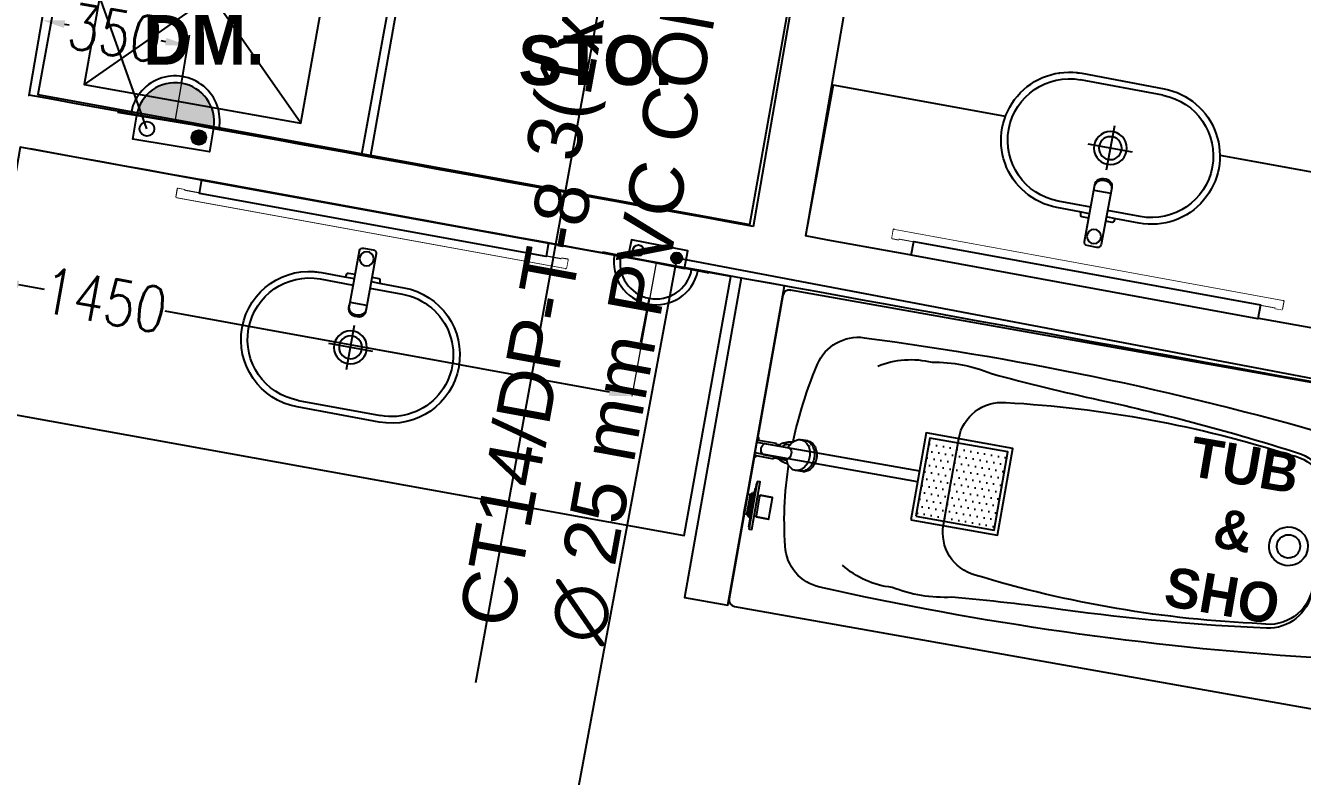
# Model space of a CAD drawing. Extents: x -678889171 to 586587, y -792238163 to 335485.
# Drawn here: x 50443 to 53343, y 31963 to 33668 of the extents above; entities that cross this region are included whole.
import ezdxf
from ezdxf import colors
from ezdxf.entities.mleader import LeaderData, LeaderLine
from ezdxf.enums import TextEntityAlignment as Align
from ezdxf.math import Vec2, Vec3

# ---------------------------------------------------------------- set-up
doc = ezdxf.new("R2010")
doc.units = 0
doc.header["$MEASUREMENT"] = 0
doc.set_wipeout_variables(frame=1)
doc.layers.get('0').update_dxf_attribs({"color": 8})
doc.layers.get('Defpoints').update_dxf_attribs({"color": 252})
for name, color, linetype in [('1', 8, 'Continuous'), ('25 EMBEDDED DATA', 10, 'Continuous'), ('E-POW-BLOCK', 4, 'Continuous'), ('E-TEXT', 3, 'Continuous'), ('loop line emped', 1, 'Continuous'), ('XR-A-9TH-FLOOR$0$A-WALL', 252, 'Continuous'), ('XR-Typ33 8th to11Th$0$XR-A-TYP-8-9-10$0$A-ANNO-NOTE', 252, 'Continuous'), ('XR-Typ33 8th to11Th$0$XR-A-TYP-8-9-10$0$A-EQPM', 252, 'Continuous'), ('XR-Typ33 8th to11Th$0$XR-A-TYP-8-9-10$0$A-FURN-SANT', 252, 'Continuous'), ('XR-Typ33 8th to11Th$0$XR-A-TYP-8-9-10$0$A-GLAZ-FULL', 252, 'Continuous'), ('XR-Typ33 8th to11Th$0$XR-A-TYP-8-9-10$0$A-WALL', 252, 'Continuous'), ('XR-Typ33 8th to11Th$0$XR-A-TYP-8-9-10$0$I-WIPEOUT', 252, 'Continuous'), ('XR-Typ33 8th to11Th$0$XR-A-TYP-8-9-10$0$XREF_3BR$0$WC-SERIAL', 252, 'Continuous')]:
    doc.layers.add(name, color=color, linetype=linetype)
doc.styles.get("Standard").update_dxf_attribs({"font": 'arial.ttf'})
doc.styles.add('Work$0$E-M.MODUL', font='romans.shx', dxfattribs={"width": 0.8})
doc.styles.add('XR-Typ33 8th to11Th$0$XR-A-TYP-8-9-10$0$TYPICAL TYPES$0$XREF_1BR$0$KZT', font='')
doc.styles.add('XR-Typ33 8th to11Th$0$XR-A-TYP-8-9-10$0$XREF_1BR$0$KZT', font='')
doc.styles.add('XR-Typ33 8th to11Th$0$XR-A-TYP-8-9-10$0$XREF_3BR$0$Standard', font='arial.ttf')
doc.styles.get('XR-Typ33 8th to11Th$0$XR-A-TYP-8-9-10$0$TYPICAL TYPES$0$XREF_1BR$0$KZT').set_extended_font_data('AvantGarde LT Medium', bold=True)
doc.styles.get('XR-Typ33 8th to11Th$0$XR-A-TYP-8-9-10$0$XREF_1BR$0$KZT').set_extended_font_data('AvantGarde LT Medium', bold=True)
doc.dimstyles.new('Work$0$S-DIM', dxfattribs={"dimscale": 500, "dimtxt": 0.2065, "dimasz": 0.104, "dimexe": 0, "dimexo": 0, "dimgap": 0, "dimtad": 0, "dimdec": 0, "dimzin": 0, "dimdsep": 46, "dimtxsty": 'Work$0$E-M.MODUL', "dimcen": 0.25, "dimclrd": 5, "dimclre": 5, "dimclrt": 1, "dimadec": 0, "dimazin": 0, "dimtfac": 1, "dimtdec": 0, "dimtofl": 0, "dimtmove": 0, "dimatfit": 3, "dimfxl": 1, "dimtolj": 1, "dimtzin": 0, "dimlwe": 13, "dimarcsym": 0})

# ---------------------------------------------------------------- blocks, each defined once
blk = doc.blocks.new('SO1 WP')
at = {"layer": 'E-POW-BLOCK'}
h = blk.add_hatch(color=3, dxfattribs=at)
h.dxf.hatch_style = 1
edge = h.paths.add_edge_path()
edge.add_arc((-0.1064295025979398, -0.0481463273482458), 0.03025259035537483, 0, 360)
at = {"layer": 'E-POW-BLOCK', "color": 3}
for p, q in [((1.4210854715202e-14, 0.2000001000000591), (0, 0.4500002250000605)), ((-0.3000001499999954, 7.105427357601002e-14), (0.3000001499999954, 1.598721155460225e-14))]:
    blk.add_line(p, q, dxfattribs=at)
blk.add_lwpolyline([(0.1593095883453804, 4.352074256530614e-14), (-0.1593095883453804, 4.352074256530614e-14), (-0.1593095883453804, -0.09876317676643558), (0.1593095883453804, -0.09876317676643558)], close=True, dxfattribs=at)
for centre in [(-0.1064295025979398, -0.0481463273482458), (0.1096454942411166, -0.0481463273482458)]:
    blk.add_circle(centre, 0.03025259035537483, dxfattribs=at)
for centre, radius, start, end in [((0, -0.002806461197749854), 0.2353418572437975, 0.6832706906615592, 179.3167293093385), ((0, 1.598721155460225e-14), 0.2000001000000002, 0, 180)]:
    blk.add_arc(centre, radius, start, end, dxfattribs=at)
blk = doc.blocks.new('rrrr')
h = blk.add_hatch(color=3)
h.dxf.hatch_style = 1
h.paths.add_polyline_path([(-8420.131906056013, 36002.98717763305, 1), (-8421.949195789919, 35826.00640821811)])
h = blk.add_hatch(color=3)
h.dxf.hatch_style = 1
edge = h.paths.add_edge_path()
edge.add_arc((-8393.808104223384, 35973.08576185553), 16.73251967756865, 0, 360)
at = {"color": 3}
for p, q in [((-8422.403518223397, 35781.76121586437, 4.103830315718892e-06), (-8419.677583622537, 36047.23236998678, 4.10386208767043e-06)), ((-8509.53093563045, 35915.40543779253, 4.103845794063456e-06), (-8620.143916514791, 35916.54124387621, 4.103845284524449e-06))]:
    blk.add_line(p, q, dxfattribs=at)
at = {"color": 3, "elevation": 4.103835908367178e-06}
blk.add_lwpolyline([(-8421.945274468764, 35826.38829472812), (-8420.135827377173, 36002.60529112303), (-8365.513407769646, 36002.0444123184), (-8367.322854861237, 35825.82741592349)], close=True, dxfattribs=at)
at = {"color": 3}
for centre in [(-8393.808104223384, 35973.08576185553, 4.10385336908865e-06), (-8395.035200089544, 35853.58232413253, 4.103839066753452e-06)]:
    blk.add_circle(centre, 16.73251967756865, dxfattribs=at)
for centre, radius, start, end in [((-8423.31673833461, 35913.92001257971, 4.103846119418233e-06), 101.4761161194281, 88.12980723250388, 270.6935748447572), ((-8421.040550922955, 35914.49679292558, 4.103846201694661e-06), 88.49504969867529, 89.41169103863581, 269.4116910386338)]:
    blk.add_arc(centre, radius, start, end, dxfattribs=at)
blk = doc.blocks.new('*D3196')
at = {"layer": '1', "color": 5, "lineweight": 13, "transparency": 16777216}
for p, q in [((50430.66749026506, 33391.5915478285), (50375.68461526021, 33088.95518545229)), ((51875.00279952738, 33129.18518280766), (51820.01992452253, 32826.54882043145))]:
    blk.add_line(p, q, dxfattribs=at)
at = {"layer": '1', "color": 5, "lineweight": -2, "transparency": 16777216}
for p, q in [((50426.84709735199, 33079.66000249509), (50485.43506506732, 33069.0157597465)), ((51768.85744243075, 32835.84400338867), (50760.2038310705, 33019.09586050581))]:
    blk.add_line(p, q, dxfattribs=at)
at = {"layer": '1', "color": 5, "transparency": 16777216}
for points in [[(50428.39629451152, 33088.18708284372), (50425.29790019245, 33071.13292214646), (50375.68461526021, 33088.95518545229)], [(51770.40663959028, 32844.37108373729), (51767.30824527122, 32827.31692304004), (51820.01992452253, 32826.54882043145)]]:
    blk.add_solid(points, dxfattribs=at)
at = {"layer": 'Defpoints', "color": 0, "transparency": 16777216}
for p in [(50430.66749026506, 33391.5915478285), (51875.00279952738, 33129.18518280766, -1.095804525786096e-07), (51820.01992452253, 32826.54882043145)]:
    blk.add_point(p, dxfattribs=at)
at = {"layer": '1', "color": 1, "transparency": 16777216, "insert": (50622.81944806892, 33044.05581012616), "char_height": 103.25, "attachment_point": 5, "rotation": 349.70283580217125, "style": 'Work$0$E-M.MODUL'}
blk.add_mtext('\\A1;1450', dxfattribs=at)
blk = doc.blocks.new('*D3197')
at = {"layer": '1', "color": 5, "lineweight": 13, "transparency": 16777216}
for p, q in [((50450.62830165077, 33506.95530065695), (50480.5038836405, 33679.62159110303)), ((50782.82724920563, 33449.47658336398), (50812.70283119535, 33622.14287381006))]:
    blk.add_line(p, q, dxfattribs=at)
at = {"layer": '1', "color": 5, "lineweight": -2, "transparency": 16777216}
for p, q in [((50531.7425570987, 33670.75602049287), (50541.95822047059, 33668.98845551039)), ((50761.46415773715, 33631.00844442023), (50751.24849436524, 33632.7760094027))]:
    blk.add_line(p, q, dxfattribs=at)
at = {"layer": '1', "color": 5, "transparency": 16777216}
for points in [[(50533.22015220039, 33679.29579940256), (50530.264961997, 33662.21624158317), (50480.5038836405, 33679.62159110303)], [(50762.94175283884, 33639.54822332993), (50759.98656263546, 33622.46866551053), (50812.70283119535, 33622.14287381006)]]:
    blk.add_solid(points, dxfattribs=at)
at = {"layer": 'Defpoints', "color": 0, "transparency": 16777216}
for p in [(50480.5038836405, 33679.62159110303), (50450.62830165077, 33506.95530065695), (50782.82724920563, 33449.47658336398, -2.15792145322885e-07)]:
    blk.add_point(p, dxfattribs=at)
at = {"layer": '1', "color": 1, "transparency": 16777216, "insert": (50646.60335741792, 33650.88223245655), "char_height": 103.25, "attachment_point": 5, "rotation": 350.1835887734295, "style": 'Work$0$E-M.MODUL'}
blk.add_mtext('\\A1;350', dxfattribs=at)
blk = doc.blocks.new('XR-Typ33 8th to11Th$0$XR-A-TYP-8-9-10$0$A$C519C6AFF')
at = {"layer": 'XR-Typ33 8th to11Th$0$XR-A-TYP-8-9-10$0$A-EQPM'}
blk.add_lwpolyline([(250, -250), (-249.9999999999964, -250), (-249.9999999999964, 250.0000000000073), (250.0000000000036, 250)], close=True, dxfattribs=at)
for points in [[(250, -250), (-249.9999999999964, 250.0000000000073)], [(250.0000000000036, 250), (-249.9999999999964, -250)]]:
    blk.add_lwpolyline(points, dxfattribs=at)
blk = doc.blocks.new('*U1283')
for points in [[(-29.99999999994179, 1085.007775266126), (-31.99999999994179, 1085.007775266126), (-31.99999999994179, 1098.007775266126), (-49.99999999994179, 1098.007775266126), (-49.99999999994179, 1100.007775266126), (-29.99999999994179, 1100.007775266126)], [(-43.99999999994179, 202.0000000000002), (-49.99999999994179, 202.0000000000002), (-49.99999999994179, 1098.007775266126), (-43.99999999994179, 1098.007775266126)], [(-31.99999999994179, 202.0000000000002), (-31.99999999994226, 1098.007775266126), (-43.99999999994203, 1098.007775266126), (-43.99999999994156, 202.0000000000001)], [(-29.99999999994179, 215.0000000000002), (-31.99999999994179, 215.0000000000002), (-31.99999999994179, 202.0000000000002), (-49.99999999994179, 202.0000000000002), (-49.99999999994179, 200.0000000000002), (-29.99999999994179, 200.0000000000002)]]:
    blk.add_lwpolyline(points, close=True)
blk.add_wipeout([(5.81508174946066e-11, 250.00000000000003), (-31.999999999941792, 250.00000000000003), (-31.999999999941792, 215.0000000000002), (-29.99999999994185, 215.0000000000002), (-29.99999999994185, 200.0000000000002), (-49.99999999994179, 200.0000000000002), (-49.99999999994179, 1100.007775266126), (-29.99999999994185, 1100.007775266126), (-29.99999999994185, 1085.007775266126), (-31.999999999941792, 1085.007775266126), (-31.99999999994219, 1050.0077752661264), (5.81508174946066e-11, 1050.0077752661264)]).dxf.layer = 'XR-Typ33 8th to11Th$0$XR-A-TYP-8-9-10$0$I-WIPEOUT'
blk.add_lwpolyline([(5.820766091346741e-11, 250), (-31.99999999994225, 250), (-31.99999999994225, 1050.007775266127), (5.820766091346741e-11, 1050.007775266127)], close=True)
blk = doc.blocks.new('XR-Typ33 8th to11Th$0$XR-A-TYP-8-9-10$0$A$C1e9f3e9b')
at = {"layer": 'XR-Typ33 8th to11Th$0$XR-A-TYP-8-9-10$0$A-FURN-SANT'}
blk.add_circle((0, 0), 16.15, dxfattribs=at)
blk.add_wipeout([(358.401499684378, 96.71163727319845), (359.69227537828556, -93.29138933713347), (340.89919651203945, -178.1620259436238), (295.8807446402143, -223.97787988680926), (219.75862952148597, -250.97650723720292), (151.82169146322394, -246.06766718683392), (102.71064906473565, -216.6146167798138), (71.60699380355432, -181.43458665085677), (49.694962651049494, -94.58216503103012), (48.40418695714102, 95.42086157928304), (66.69588676870352, 174.45642714328255), (103.52916956578427, 216.99972037923476), (175.5586941578494, 249.72533149348794), (242.67711570792287, 248.0890501293909), (282.78446453775814, 229.27182353659884), (329.4399534188205, 184.27410926498146)]).dxf.layer = 'XR-Typ33 8th to11Th$0$XR-A-TYP-8-9-10$0$A-FURN-SANT'
for p, q in [((63.40405692781496, 95.48331846770452), (63.96904194041053, 19.57652352370496)), ((343.4016297137059, 96.64918038478936), (344.6924054076189, -93.35384622552374)), ((48.87561210300555, 41.98373925389023), (48.96917196974027, 19.51406663528905)), ((203.8359816920238, 51.8242159884685), (204.2604806434101, -50.12497224489925)), ((103.9495024207936, -18.8773394737218), (103.7886967520899, 19.74232574347116)), ((255.4815013082807, 1.06378119585861), (153.0736370510203, 0.6373723960932693)), ((49.12997763844396, -19.10559858190391), (49.22353750518596, -41.57527120420127)), ((64.12984760911422, -19.04314169349527), (64.6948326217207, -94.51970814260858))]:
    blk.add_line(p, q, dxfattribs=at)
for points in [[(39.13006432465772, -19.14723650750966), (39.19531928088327, -34.81910046382109, 0.3639702342662064), (41.68665486347527, -37.76317583937634), (46.73220192259396, -38.63119582865329, -0.363970234266188), (49.22353750518596, -41.57527120420127), (49.69496265105045, -94.58216503101721, 1), (359.6922753782892, -93.2913893371151), (358.4014996843798, 96.71163727320527, 1), (48.40418695714106, 95.42086157929589), (48.87561210300555, 41.98373925389023, -0.3639702342662106), (46.40887973158533, 39.01901933291083), (41.37073607115599, 38.10901258323429, 0.3639702342662116), (38.90400369974304, 35.14429266226216), (38.96925865595404, 19.4724287096833)], [(108.2844648499195, -18.85928943294857, 0.4653240451807398), (129.4666190125899, -2.520949706122337), (129.4411366021195, 3.598997241278994, 0.4653240451807394), (108.1236591812158, 19.76037578425166)]]:
    blk.add_lwpolyline(points, format="xyb", dxfattribs=at)
blk.add_lwpolyline([(-14.79446821990496, -19.37176902136707), (112.3644294794103, -18.84230115930404, 0.4653240451988988), (133.5465836357434, -2.503961432506912), (133.521101225273, 3.615985514894419, 0.4653240451988988), (112.203623810703, 19.77736405789619), (-14.95527388860864, 19.24789619583316, 0.4142135623730951), (-22.99658126455688, 11.1393435700229), (-22.90302084571522, -11.33046164541884, 0.4142135623730951)], format="xyb", close=True, dxfattribs=at)
for centre, radius in [((204.2775691796523, 0.8505767959795776), 37.49999999999999), ((204.0482311677151, 0.8496218717991724), 25.99999999999999)]:
    blk.add_circle(centre, radius, dxfattribs=at)
for centre, start, end in [((203.4028433207604, 96.0662494262433), 0.2385684298428406, 180.2385684298428), ((204.6936190146698, -93.93677718406252), 180.2385684298428, 0.2385684298428406)]:
    blk.add_arc(centre, 140, start, end, dxfattribs=at)
blk = doc.blocks.new('XR-Typ33 8th to11Th$0$XR-A-TYP-8-9-10$0$MILANO-P')
at = {"layer": 'XR-Typ33 8th to11Th$0$XR-A-TYP-8-9-10$0$A-FURN-SANT'}
for points in [[(-1.499896366632065, 0.3389612934542185, -0.414213562373095), (-1.484896366632064, 0.3539612934543186), (-0.01500051226331323, 0.3539619254201583, -0.414213562373095), (-5.122633339738059e-07, 0.3389619254201612), (7.105427357601002e-15, 7.105427357601002e-15), (0, -0.3599999999998964, -0.414213562373095), (-0.01499999999997925, -0.374999999999897), (-1.48489585436873, -0.3750006319659391, -0.414213562373095), (-1.499895854368724, -0.3600006319658391), (-1.499895854368717, -6.319659391351706e-07)], [(-1.419895854368782, -6.319659391351706e-07, 0.05554738408239406), (-1.395363383361506, -0.2201439940752898, 0.3399602952490631), (-1.301618037087998, -0.2980573782808733, 0.03911142835544864), (-0.1750219098044639, -0.260385151360282, 0.3359260527164402), (-0.08609722878651382, -0.1787046076590251, 0.04494765941709192), (-0.06999999999993634, 7.105427357601002e-15, 0.05088692500642941), (-0.0860977410498549, 0.1576665330792935, 0.3359260527164403), (-0.1750224220678049, 0.2393470767805468, 0.03911142982106241), (-1.301618549351325, 0.2770180397692528, 0.3399602952490632), (-1.395363895624847, 0.1991046555636657, 0.06133307423688695)]]:
    blk.add_lwpolyline(points, format="xyb", close=True, dxfattribs=at)
for points in [[(-0.2000005122632587, 0.0736424527281585), (-0.1999999999999247, 3.552713678800501e-15), (-0.2000005122632587, 0.0736424527281585), (-0.2000005122632871, 0.09252400407063277, 0.3762079503962065), (-0.2868904375358525, 0.1916609091093449, 0.02323539835708889), (-0.7496701478448102, 0.2311000215602839, -0.01268677154132642), (-1.002846547520463, 0.2473067951496333, 0.103858096540129), (-1.139896366632136, 0.2489612934543501, 0.1585008142566286), (-1.259896366632134, 0.2189612934543526)], [(-0.2000005122632871, 0.08356800527854347, 0.414213562373095), (-0.3000005122632743, 0.183568005278623, 0.06379300604352353), (-0.9591105176588499, 0.188312756931623, 0.3874386920618246), (-1.049896366632126, 0.08873816468613427), (-1.049895854368785, -6.319659391351706e-07), (-1.049895854368778, -0.1097775031977548, 0.3874386920618246), (-0.9591100053955088, -0.2093520954432506, 0.06379300516282002), (-0.2999999999999332, -0.2046060798583582, 0.414213562373095), (-0.199999999999946, -0.1046060798582822)], [(-1.2598958543688, -0.2400006319659695, 0.1585008142566286), (-1.139895854368802, -0.2700006319659742, 0.1038580849743234), (-1.002846035257122, -0.268344869729372, -0.01268677154132631), (-0.7496696355814763, -0.2521380961400155, 0.02323539835708889), (-0.2868899252725257, -0.21269898368908, 0.3762079503962065), (-0.1999999999999531, -0.1135620786503715), (-0.1999999999999318, -0.09468052730789722), (-0.1999999999999247, 3.552713678800501e-15), (-0.1999999999999318, -0.09468052730789722)]]:
    blk.add_lwpolyline(points, format="xyb", dxfattribs=at)
for radius, start, end in [(0.044, 0, 180), (0.044, 180, 0), (0.0265, 0, 180), (0.0265, 180, 0)]:
    blk.add_arc((-0.2699999999999747, 0), radius, start, end, dxfattribs=at)
for p in [(-0.01500051226331323, 0.3539619254202613, -1.076436126777199e-07), (-0.01500051226331323, 0.3539619254202613, -1.076436126777199e-07), (-1.499896366632051, 0.3389612934542185, -1.076436123921587e-07), (-5.122633339738059e-07, 0.3389619254201612, -1.076436126777199e-07), (-5.122633339738059e-07, 0.3389619254201612, -1.076436126777199e-07), (-1.48489585436873, -0.3750006319659391), (-0.01499999999997925, -0.375), (0, -0.3599999999998964)]:
    blk.add_point(p, dxfattribs=at)
blk = doc.blocks.new('XR-Typ33 8th to11Th$0$XR-A-TYP-8-9-10$0$XREF_3BR$0$Ct370p')
at = {"layer": 'XR-Typ33 8th to11Th$0$XR-A-TYP-8-9-10$0$XREF_3BR$0$WC-SERIAL', "style": 'XR-Typ33 8th to11Th$0$XR-A-TYP-8-9-10$0$XREF_3BR$0$Standard', "flags": 3}
blk.add_attdef('SERIAL', text='', height=0.02360326905531001, dxfattribs=at).set_placement((0.013053269065189, 0.05452467059470933), align=Align.TOP_CENTER)
blk.add_wipeout([(-0.028394533640597075, -0.0816702626326613), (-0.03280341146736948, -0.08765289908174576), (-0.03530892857138923, -0.09737965598514911), (-0.035136792619409274, -0.10000674821827149), (-0.03530892857138923, -0.11310750476459826), (-0.034672489861342096, -0.11812964115800437), (-0.03399376051053833, -0.12026481073413121), (-0.03169535574111383, -0.12467462868254879), (-0.030490269089048366, -0.12637591477743948), (-0.028346489952555634, -0.12886672461713916), (-0.024967182829273626, -0.13184956782375729), (-0.021371133534740218, -0.13422966254844446), (-0.01732355246230425, -0.1362513712598825), (-0.007039916928089612, -0.1390812141457661), (-6.4323513836296e-15, -0.1396127845297244), (0.005620773878844045, -0.139274627884591), (0.013920192676940685, -0.13749855718768556), (0.020190005027673156, -0.13488547200651044), (0.022334285100206148, -0.13365121796996146), (0.025672044717880337, -0.13130298177381222), (0.027488375807563723, -0.12971762033347728), (0.02936336622893548, -0.12775745899427493), (0.031775183160151314, -0.12455201528391228), (0.03280341146735689, -0.12283426166800142), (0.03388940409186384, -0.1205333833372578), (0.03467248986132981, -0.11812964115800546), (0.03505092580157121, -0.11632032304389985), (0.03522675744367737, -0.11492463414783145), (0.03525518894526417, -0.09884968914884064), (0.03516878923646678, -0.0950083217197212), (0.03433167381840979, -0.09118326864711426), (0.033574688585061914, -0.08920509166864764), (0.03280341146737488, -0.08765289908178124), (0.030449642952913344, -0.08405825631295502), (0.02855955915405307, -0.08184327687054713), (0.026307965238104608, -0.0797087403786561), (0.024144792638715724, -0.07803803796698908), (0.023240962983340704, -0.073017158311699), (0.022123742917409747, -0.06842594185726633), (0.0212428706367839, -0.06544164951281173), (0.020192534355589594, -0.06233881264188698), (0.019106081770368794, -0.059498559440669674), (0.01637651817526334, -0.0534663095546275), (0.014791852178174938, -0.05346630955462772), (0.015729252776743634, -0.04401936840408105), (0.017878867885368546, -0.04401936840408105), (0.017878867885368546, -0.0034164592020207996), (0.020121158207019714, -0.0028407759444120106), (0.02192667505829428, -0.0021498784647211167), (0.02192667505829428, -0.0021498784647211167), (0.024004295130075404, -0.0010672618770981024), (0.025582764808317587, -2.192690473634684e-15), (-0.025582764808331757, -2.192690473634684e-15), (-0.02378662134006325, -0.0009930409011280616), (-0.021853153474457772, -0.001873958494964939), (-0.020575596694585932, -0.0023587994849084415), (-0.020575596694585932, -0.0023587994849084415), (-0.019460050016528598, -0.0027230121892906356), (-0.017878867885379172, -0.003149409473656911), (-0.017878867885379172, -0.04401936840408105), (-0.015729252776757838, -0.04401936840408105), (-0.015580575470565093, -0.04587380324414114), (-0.015488738554521451, -0.04692407161761755), (-0.015316074087549134, -0.04874834827487015), (-0.015166352557756918, -0.05020355091019821), (-0.015050918956785779, -0.051260517345502354), (-0.01479185217818911, -0.05346630955462772), (-0.01828021807606771, -0.0534663095546275), (-0.01938424451132003, -0.05536903704173768), (-0.020808085527530294, -0.05806251593796133), (-0.022495927250327126, -0.061712856327344495), (-0.024053661834735493, -0.06572352555650926), (-0.02488076982488545, -0.06823454724151651), (-0.02544329336764463, -0.07016776449430454), (-0.025931618594874542, -0.07205379279538934), (-0.02634110969263273, -0.0738439260005801), (-0.02666749083239591, -0.07546551205610233), (-0.027050055755893608, -0.07770669123854557), (-0.02722785039876966, -0.0789455016305114), (-0.027441826386298766, -0.08072540138514761)]).dxf.layer = 'XR-Typ33 8th to11Th$0$XR-A-TYP-8-9-10$0$A-FURN-SANT'
at = {"layer": 'XR-Typ33 8th to11Th$0$XR-A-TYP-8-9-10$0$A-FURN-SANT'}
for p, q in [((-0.01787886788537918, 5.068153140896925e-05), (-0.01787886788537918, -0.003149409473657272)), ((0.01787886788536497, -0.003416459202018274), (0.01787886788537207, 0)), ((-0.01787886788537918, -0.003149409473657272), (-0.01787886788537918, -0.04401936840408283)), ((-0.01253571428572542, -0.01794291607074783), (-0.01253571428572542, -0.04401936840407572)), ((0.01253571428572542, -0.01794291607075138), (0.01253571428572542, -0.04401936840407927)), ((0.01787886788536497, -0.003416459202018274), (0.01787886788536497, -0.04401936840408283)), ((-0.01572925277676518, -0.04401936840408283), (-0.01787886788537918, -0.04401936840408283)), ((-0.01253571428572542, -0.04401936840407572), (-0.01572925277676518, -0.04401936840408283)), ((-0.01253571428572542, -0.04401936840407572), (-0.01253571428573252, -0.04489191204963561)), ((-0.01253571428573252, -0.04489191204963561), (-0.01253571428573252, -0.0725813780138509)), ((0.01572925277674386, -0.04401936840408283), (0.01253571428572542, -0.04401936840407927)), ((0.01253571428572542, -0.04401936840407927), (0.01253571428572542, -0.04489191204963561)), ((0.01253571428572542, -0.04489191204963561), (0.01253571428571831, -0.07258137801385445)), ((0.01787886788536497, -0.04401936840408283), (0.01572925277674386, -0.04401936840408283)), ((-0.01253571428573252, -0.0725813780138509), (-0.01253571428573252, -0.07552144434122354)), ((0.01253571428571831, -0.07258137801385445), (0.01253571428572542, -0.07552144434122354)), ((-0.03530892857138213, -0.1131075047645922), (-0.03530892857138923, -0.0973796559851543)), ((0.03530892857138213, -0.1131075047645957), (0.03530892857137502, -0.0973796559851543)), ((-0.02500000000004121, -0.1197072267789316), (-0.02500000000004832, -0.1202908552428461))]:
    blk.add_line(p, q, dxfattribs=at)
blk.add_lwpolyline([(0.02558276480831978, 0), (-0.02558276480833399, -3.552713678800501e-15)], dxfattribs=at)
for points in [[(0.01787886788536497, -0.003416459202018274, 0.1146559638912077), (0.02558276480831978, 0, -2.040379481594676)], [(-0.02558276480833399, -3.552713678800501e-15, 0.07768893097304896), (-0.01787886788537918, -0.003149409473657272)], [(-0.01462501648335746, -0.05346630955462928), (-0.01828021807606461, -0.05346630955462928, 0.1094724859775199), (-0.02744182638630122, -0.08072540138514839, 0.08638782816952728)], [(-0.01989606771525132, -0.07544726087879283, 0.02660990824048174), (-0.02022660230851159, -0.05692614523355033, 42.43089830861947)], [(-0.01572925277676518, -0.04401936840408283, 0.01175441006582145), (-0.01479185217819179, -0.05346630955462572, 0.8715293411082307)], [(-0.01253571428573252, -0.05346630955462572), (-0.01462501648335746, -0.05346630955462928, 0.1618948752590729)], [(0.01479185217817758, -0.05346630955462572), (0.01253571428571831, -0.05346630955462572, 0.1618948752590729)], [(0.01572925277674386, -0.04401936840408283, -0.01175441006582145), (0.01479185217817758, -0.05346630955462572, -0.8715293411082307)], [(0.01637651817526375, -0.05346630955462572), (0.01479185217817758, -0.05346630955462572, 0.1618948752590729)], [(0.02414479263871527, -0.07803803796698716, 0.07994677568552638), (0.01637651817526375, -0.05346630955462572, -0.2371822571315181)], [(0.01693986077971488, -0.07407566606780946, -0.01704061555800538), (0.01678265095100784, -0.05509211075103693, -135.1754357065881)], [(-0.02744182638630122, -0.08072540138514839, 0.01178267698383225), (-0.02839453364060063, -0.08167026263265953, 0.06553096877080353), (-0.03280341146738408, -0.08765289908176399, 0.1267266876470203), (-0.03530892857138923, -0.0973796559851543, 0.1267266876470189)], [(-0.01253571428573252, -0.0725813780138509, 0.007695850881152427), (-0.01392019267696298, -0.07298860356206305, 0.08582688903698608), (-0.02496718282925769, -0.0786375929259826, 0.02845035186401349), (-0.02744182638630122, -0.08072540138514839, 0.1267266876470203)], [(-0.01253571428573252, -0.05897033866697754, 0.1789384641164113), (-0.02004013117829828, -0.06985982463141482, -7.981731971230445)], [(0.01691803074659504, -0.06985982463141127, 0.1229984033059245), (0.01253571428571831, -0.06172317449055598, -7.981731971230445)], [(0.02414479263871527, -0.07803803796698716, 0.07879074585196283), (0.01392019267694877, -0.07298860356206305, 0.007695850881154122), (0.01253571428571831, -0.07258137801385445, 0.0755080478063295)], [(0.03530892857137502, -0.0973796559851543, 0.1267266876470196), (0.03280341146736276, -0.08765289908176399, 0.07566636179296912), (0.02758178325924376, -0.08085871515328691, 0.03014889810885108), (0.02496718282925059, -0.0786375929259826, 0.006988881818005764), (0.02414479263871527, -0.07803803796698716, 0.007695850881154122)], [(-0.03530892857138923, -0.0973796559851543, 0.1267266876470189), (-0.03280341146737697, -0.1071064128885446, 0.1060572036859059), (-0.0249671828292648, -0.116121719044326, 0.08582688903697783), (-0.01392019267695588, -0.1217707084082456, 0.07550804780632711), (0, -0.1238849357502865, 0.07550804780627629), (0.01392019267694167, -0.1217707084082456, 0.08582688903695451), (0.02496718282925059, -0.1161217190443224, 0.1060572036858709), (0.03280341146736276, -0.1071064128885446, 0.1267266876470189), (0.03530892857137502, -0.0973796559851543, 0.1267266876470196)], [(-0.03530892857138923, -0.1078148961091969, 0.1267266876470189), (-0.03280341146737697, -0.1175416530125908, 0.1060572036859059), (-0.0249671828292648, -0.1265569591683686, 0.08582688903697783), (-0.01392019267694877, -0.1322059485322846, 0.07550804780632711), (-7.105427357601002e-15, -0.1343201758743255, 0.07550804780627629), (0.01392019267694167, -0.1322059485322917, 0.08582688903695451), (0.02496718282925059, -0.1265569591683651, 0.1060572036858709), (0.03280341146736276, -0.1175416530125872, 0.1267266876470182), (0.03530892857137502, -0.1078148961091969, 0.1267266876470196)], [(-0.03530892857138213, -0.1131075047645922, 0.1267266876470189), (-0.03280341146738408, -0.122834261667979, 0.1060572036859059), (-0.0249671828292648, -0.1318495678237603, 0.07797044952644439), (-0.01500000000005031, -0.1371442304635231, 0.00780421401378509), (-0.01392019267696298, -0.1374985571876834, 0.07550804780632711), (-7.105427357601002e-15, -0.1396127845297208, 0.07550804780627629), (0.01392019267694167, -0.1374985571876834, 0.007804214013386815), (0.01499999999997925, -0.1371442304635409, 0.07797044952682124), (0.02496718282925059, -0.1318495678237603, 0.1060572036858709), (0.03280341146736987, -0.1228342616679861, 0.1267266876470182), (0.03530892857138213, -0.1131075047645957, 0.1267266876470196)], [(0.03525518894526414, -0.09884968914883885, 0.01827226931952903), (0.03530892857137502, -0.0973796559851543, 0.1267266876470196)]]:
    blk.add_lwpolyline(points, format="xyb", dxfattribs=at)
for centre, start, end in [((-7.105427357601002e-15, -0.02824655702448453), 39.41825116139984, 140.5817488386002), ((-7.105427357601002e-15, -0.06521780338748329), 219.4182511613998, 320.5817488386002)]:
    blk.add_arc(centre, 0.01622680343003299, start, end, dxfattribs=at)
blk.add_point((-7.105427357601002e-15, -3.552713678800501e-15), dxfattribs=at)
blk.add_point((-7.105427357601002e-15, -3.552713678800501e-15), dxfattribs=at)
blk = doc.blocks.new('XR-Typ33 8th to11Th$0$XR-A-TYP-8-9-10$0$XREF_3BR$0$SHOWER C')
at = {"layer": 'XR-Typ33 8th to11Th$0$XR-A-TYP-8-9-10$0$A-FURN-SANT'}
for p, q in [((4654.634704927521, 6556.906349340745, -8.382376336222577e-06), (4653.634723196607, 6555.906367609838, -8.382376336222604e-06)), ((4653.634723196607, 6555.906367609838, -8.382376336222604e-06), (4711.633663589528, 6555.906367609838, -8.382376336222604e-06)), ((4653.634723196607, 6555.906367609838, -8.382376336222604e-06), (4653.634723196599, 6552.906422417102, -8.382376336222604e-06)), ((4710.633681858613, 6556.906349340745, -8.382376336222577e-06), (4654.634704927521, 6556.906349340745, -8.382376336222577e-06)), ((4659.634613582093, 6561.906257995324, -8.382376336222604e-06), (4656.634668389343, 6558.906312802585, -8.382376336222577e-06)), ((4708.633718396784, 6558.906312802581, -8.382376336222604e-06), (4656.634668389343, 6558.906312802585, -8.382376336222577e-06)), ((4656.634668389343, 6558.906312802585, -8.382376336222577e-06), (4656.63466838935, 6556.906349340745, -8.382376336222577e-06)), ((4657.554651581784, 6556.906349340745, -8.382376336222577e-06), (4657.554651581784, 6559.826295994935, -8.382376336222577e-06)), ((4660.134604447536, 6568.906130111718, -8.382376336222577e-06), (4659.634613582093, 6568.406139246246, -8.382376336222604e-06)), ((4659.634613582093, 6568.406139246246, -8.382376336222604e-06), (4705.63377320407, 6568.406139246246, -8.382376336222604e-06)), ((4659.634613582093, 6568.406139246246, -8.382376336222604e-06), (4659.634613582093, 6561.906257995324, -8.382376336222604e-06)), ((4705.63377320407, 6561.906257995328, -8.382376336222577e-06), (4659.634613582093, 6561.906257995324, -8.382376336222604e-06)), ((4705.133782338598, 6568.906130111722, -8.382376336222604e-06), (4660.134604447536, 6568.906130111718, -8.382376336222577e-06)), ((4705.63377320407, 6568.406139246246, -8.382376336222604e-06), (4705.133782338598, 6568.906130111722, -8.382376336222604e-06)), ((4705.63377320407, 6561.906257995328, -8.382376336222577e-06), (4705.63377320407, 6568.406139246246, -8.382376336222604e-06)), ((4708.633718396784, 6558.906312802581, -8.382376336222604e-06), (4705.63377320407, 6561.906257995328, -8.382376336222577e-06)), ((4707.713735204379, 6556.906349340745, -8.382376336222604e-06), (4707.713735204379, 6559.826295994935, -8.382376336222604e-06)), ((4708.633718396784, 6556.906349340745, -8.382376336222577e-06), (4708.633718396784, 6558.906312802581, -8.382376336222604e-06)), ((4711.633663589528, 6555.906367609838, -8.382376336222604e-06), (4710.633681858613, 6556.906349340745, -8.382376336222577e-06)), ((4711.633663589528, 6552.906422417102, -8.382376336222604e-06), (4711.633663589528, 6555.906367609838, -8.382376336222604e-06)), ((4737.633188593274, 6550.894770857114, -8.382376336222577e-06), (4627.635198192882, 6550.90645895528, -8.382376336222604e-06)), ((4737.633188593274, 6544.894880471627, -8.382376336222604e-06), (4627.635198192889, 6544.906568569793, -8.382376336222604e-06)), ((4732.633279938702, 6552.894734318954, -8.382376336222604e-06), (4642.634924156584, 6552.906422417102, -8.382376336222577e-06)), ((4657.634650120264, 6539.797861902873, -8.382376336222577e-06), (4657.634650120264, 6511.395492486059, -8.382376336222604e-06)), ((4659.634613582086, 6539.997858249008, -8.382376336222604e-06), (4659.634613582086, 6539.997858249008, -8.382376336222604e-06)), ((4659.634613582086, 6539.997858249008, -8.382376336222604e-06), (4659.634613582086, 6539.797861902873, -8.382376336222577e-06)), ((4705.63377320407, 6539.797861902876, -8.382376336222577e-06), (4659.634613582086, 6539.797861902873, -8.382376336222577e-06)), ((4705.63377320407, 6539.797861902876, -8.382376336222577e-06), (4705.63377320407, 6539.997858249008, -8.382376336222604e-06)), ((4707.633736665877, 6539.997858249008, -8.382376336222577e-06), (4707.633736665877, 6539.997858249008, -8.382376336222577e-06)), ((4707.63373666587, 6511.395492486059, -8.382376336222577e-06), (4707.63373666587, 6539.797861902873, -8.382376336222604e-06))]:
    blk.add_line(p, q, dxfattribs=at)
at = {"layer": 'XR-Typ33 8th to11Th$0$XR-A-TYP-8-9-10$0$A-FURN-SANT', "elevation": -8.382376336222577e-06}
blk.add_lwpolyline([(4693.134001567654, 6510.895501620609), (4693.134001567654, 6510.895501620609), (4658.134640985714, 6510.895501620609, -0.4142135623698984), (4657.634650120264, 6511.395492486059), (4657.634650120264, 6539.797861902873), (4659.634613582086, 6539.797861902873), (4659.634613582086, 6539.997858249008), (4659.634613582086, 6539.997858249008), (4659.634613582086, 6539.997858249008), (4659.634613582086, 6539.997858249008), (4659.634613582093, 6544.886568935181), (4627.635198192889, 6544.886568935181), (4627.635198192882, 6550.90645895528), (4632.635106847432, 6550.90645895528), (4632.635106847425, 6552.906422417102), (4732.633279938702, 6552.894734318954), (4732.633279938702, 6550.894770857114), (4737.633188593274, 6550.894770857114), (4737.633188593274, 6544.894880471627), (4705.63377320407, 6544.886568935181), (4705.63377320407, 6539.997858249008), (4705.63377320407, 6539.997858249008), (4705.63377320407, 6539.997858249008), (4705.63377320407, 6539.997858249008), (4705.63377320407, 6539.797861902876), (4707.63373666587, 6539.797861902873), (4707.63373666587, 6511.395492486059, -0.4142135623698984), (4707.133745800427, 6510.895501620613), (4693.134001567654, 6510.895501620609)], format="xyb", dxfattribs=at)
blk = doc.blocks.new('XR-Typ33 8th to11Th$0$XR-A-TYP-8-9-10$0$X-JSU$0$X-JSU$0$showerhd')
h = blk.add_hatch()
h.set_pattern_fill('DOTS', color=256, scale=10, angle=-180)
h.set_pattern_definition([(180, (14189.45116585736, 23759.81217130857), (-7.937500000000005, -15.875), [0, -15.875])])
h.paths.add_polyline_path([(-565, 90), (-385, 90), (-385, -90), (-565, -90)])
for points in [[(-375, -100), (-575, -100), (-575, 100), (-375, 100)], [(-385, -90), (-565, -90), (-565, 90), (-385, 90)], [(-375, -12.5), (0, -12.5), (0, 12.5), (-375, 12.5)]]:
    blk.add_lwpolyline(points, close=True)
blk = doc.blocks.new('XR-Typ33 8th to11Th')
at = {"layer": 'XR-Typ33 8th to11Th$0$XR-A-TYP-8-9-10$0$A-EQPM'}
for points, elevation in [([(53379.03165805419, 20579.28695321268), (53271.57119211536, 19988.9883313171), (54888.51365503013, 19694.10051784872), (54993.40186433301, 20284.83897670275)], -1.091515792677361e-07), ([(54027.18759299957, 19850.29994762847), (54007.50728850258, 19853.86234929756), (54110.72723596561, 20424.08847605204), (54128.46023620113, 20421.39200317983)], -1.44826624237283e-07)]:
    blk.add_lwpolyline(points, close=True, dxfattribs=dict(at, elevation=elevation))
at = {"layer": 'XR-Typ33 8th to11Th$0$XR-A-TYP-8-9-10$0$A-FURN-SANT', "ltscale": 0.5}
for p, q in [((55077.59323160556, 20009.92128028489, -5.270693827811159e-07), (55014.94973057109, 19667.86702291733, -5.270693827811159e-07)), ((56579.07766414366, 19737.11406171906, -5.270693827811165e-07), (55077.59323160556, 20009.92128028489, -5.270693827811165e-07))]:
    blk.add_line(p, q, dxfattribs=at)
at = {"layer": 'XR-Typ33 8th to11Th$0$XR-A-TYP-8-9-10$0$A-WALL'}
blk.add_line((53251.47306263923, 19987.20956200128), (53353.83414934646, 20578.80671093173), dxfattribs=at)
for points, elevation in [([(54896.87764921363, 19689.29030481838), (55014.14108456643, 20367.01575948164)], -1.091515792677361e-07), ([(55014.97360357573, 19667.99737742724), (55132.38417716232, 20346.55675038166)], -1.091264141855583e-07)]:
    blk.add_lwpolyline(points, dxfattribs=dict(at, elevation=elevation))
for centre, radius, start, end in [((-585149.7200498264, -3508193.799427049, -2.157922022991286e-07), 3585473.294007661, 79.71695539590822, 79.7436764654076), ((-1536264.890398369, -8742583.054797752, -1.45211136114531e-07), 8905451.999971516, 79.69631351579757, 79.71827599362331), ((-585149.7200498264, -3508193.799427049, -2.157922022991286e-07), 3585473.294007661, 79.68872686901307, 79.71503780025519)]:
    blk.add_arc(centre, radius, start, end, dxfattribs=at)
at = {"layer": 'XR-Typ33 8th to11Th$0$XR-A-TYP-8-9-10$0$A-EQPM', "xscale": -1, "rotation": 169.9441872291192}
blk.add_blockref('XR-Typ33 8th to11Th$0$XR-A-TYP-8-9-10$0$A$C519C6AFF', (53666.27006170885, 20213.89212328775, 1.219056282846322e-05), dxfattribs=at)
at = {"layer": 'XR-Typ33 8th to11Th$0$XR-A-TYP-8-9-10$0$A-ANNO-NOTE', "char_height": 112.5000000000006, "width": 1932.754287415223, "attachment_point": 5, "style": 'XR-Typ33 8th to11Th$0$XR-A-TYP-8-9-10$0$TYPICAL TYPES$0$XREF_1BR$0$KZT'}
for s, insert in [('DM.', (53648.39021237172, 20113.06489504443, 3.928108140162399e-08)), ('STO.', (54538.23477237214, 20065.88722937905, 3.606036432077129e-09))]:
    blk.add_mtext(s, dxfattribs=dict(at, insert=insert))
at = {"layer": 'XR-Typ33 8th to11Th$0$XR-A-TYP-8-9-10$0$A-FURN-SANT', "ltscale": 0.5, "insert": (55986.29841433251, 18999.3047447244, -0.0002146541973448558), "char_height": 89.99999999999999, "attachment_point": 5, "rotation": 350.24581526165554, "style": 'XR-Typ33 8th to11Th$0$XR-A-TYP-8-9-10$0$XREF_1BR$0$KZT'}
blk.add_mtext_dynamic_manual_height_columns('TUB & SHO', width=201.1216216216216, gutter_width=905.8973797663638, heights=[0], dxfattribs=at)
at = {"layer": 'XR-Typ33 8th to11Th$0$XR-A-TYP-8-9-10$0$A-FURN-SANT', "ltscale": 0.5}
for p, rotation in [((54677.13676008852, 19607.93545522743, 7.452696338301411e-08), 79.6826585282378), ((55008.96334717403, 19669.12871071266, -1.805016692068298e-07), 259.6309520511968)]:
    blk.add_blockref('*U1283', p, dxfattribs=dict(at, rotation=rotation))
at = {"layer": 'XR-Typ33 8th to11Th$0$XR-A-TYP-8-9-10$0$A-FURN-SANT', "ltscale": 0.5, "xscale": -1}
for p, rotation in [((55669.57466831526, 19666.59574833186, -3.675681117725573e-07), 259.6988721372595), ((54017.96372095175, 19616.00605897768, 7.452724894424806e-08), 79.92122695810423)]:
    blk.add_blockref('XR-Typ33 8th to11Th$0$XR-A-TYP-8-9-10$0$A$C1e9f3e9b', p, dxfattribs=dict(at, rotation=rotation))
at = {"layer": 'XR-Typ33 8th to11Th$0$XR-A-TYP-8-9-10$0$A-FURN-SANT', "ltscale": 0.5, "xscale": -1000.000000000003, "yscale": 1000.000000000003, "zscale": 1000, "rotation": 169.9441872291188}
blk.add_blockref('XR-Typ33 8th to11Th$0$XR-A-TYP-8-9-10$0$MILANO-P', (56377.18050104254, 18916.3441892933, -1.805016692068298e-07), dxfattribs=at)
at = {"layer": 'XR-Typ33 8th to11Th$0$XR-A-TYP-8-9-10$0$A-FURN-SANT', "ltscale": 0.5, "elevation": -1.095804566946589e-07}
blk.add_lwpolyline([(53128.81100340118, 19278.28269475626), (54739.37675537042, 18988.45751630614), (54845.0039279425, 19576.26241481671), (53231.10213931434, 19869.47556221922)], close=True, dxfattribs=at)
at = {"layer": 'XR-Typ33 8th to11Th$0$XR-A-TYP-8-9-10$0$A-FURN-SANT', "ltscale": 0.5, "extrusion": (-5.666674052911761e-10, -3.107619145813007e-09, 1), "xscale": -1000.000000000003, "yscale": 1000.000000000003, "zscale": 1000, "rotation": 79.93430655338267}
blk.add_blockref('XR-Typ33 8th to11Th$0$XR-A-TYP-8-9-10$0$XREF_3BR$0$Ct370p', (54902.01037184407, 19187.75524543485, 0.0001042872626621471), dxfattribs=at)
at = {"layer": 'XR-Typ33 8th to11Th$0$XR-A-TYP-8-9-10$0$A-GLAZ-FULL', "elevation": -1.805016692068298e-07}
blk.add_lwpolyline([(54967.08724094867, 19554.71491339325), (54868.62342772671, 19572.17565466595), (54740.05754743564, 18847.17414596491), (54838.52136065765, 18829.71340469252)], close=True, dxfattribs=at)
at = {"layer": 'XR-Typ33 8th to11Th$0$XR-A-TYP-8-9-10$0$A-FURN-SANT', "ltscale": 0.5, "xscale": -1, "rotation": 349.9441872291192}
blk.add_blockref('XR-Typ33 8th to11Th$0$XR-A-TYP-8-9-10$0$X-JSU$0$X-JSU$0$showerhd', (54902.01037184407, 19187.75524543485, 0.0001328106539064417), dxfattribs=at)
at = {"layer": 'XR-Typ33 8th to11Th$0$XR-A-TYP-8-9-10$0$A-FURN-SANT', "ltscale": 0.5, "extrusion": (-5.666674052911787e-10, -3.107619145812956e-09, 1), "xscale": -1, "rotation": 79.93430655338267}
blk.add_blockref('XR-Typ33 8th to11Th$0$XR-A-TYP-8-9-10$0$XREF_3BR$0$SHOWER C', (62164.7981722311, 22522.40268239233, 0.0001187656619997749), dxfattribs=at)

msp = doc.modelspace()

# ---------------------------------------------------------------- block references
at = {"layer": 'XR-A-9TH-FLOOR$0$A-WALL'}
msp.add_blockref('XR-Typ33 8th to11Th', (-2800.434649049275, 13522.11598560929), dxfattribs=at)

# ---------------------------------------------------------------- next in the draw order: linework, layer by layer
at = {"layer": '1', "color": 4}
for p, q in [((51921.66537175179, 33140.07617803217, -1.095804525772576e-07), (51618.91334063068, 31510.32491691382, -2.35191477061366e-08)), ((51921.66537175179, 33140.07617803217, -1.095804525772495e-07), (53433.72278922083, 32853.82843576539, -3.216811896173143e-08))]:
    msp.add_line(p, q, dxfattribs=at)
at = {"layer": 'loop line emped', "color": 3}
msp.add_line((50718.64820699222, 33433.10889199125, -4.118586983563972e-05), (50414.52132102629, 34285.86907986356, -1.298478347737126e-06), dxfattribs=at)

# ---------------------------------------------------------------- next in the draw order: block references
at = {"layer": '25 EMBEDDED DATA', "color": 1, "extrusion": (-6.625712809932407e-07, 9.488872488061174e-08, 0.9999999999997762), "rotation": 261.1888551439789}
msp.add_blockref('rrrr', (14002.25298785909, 30629.12893533798, -0.03047758435009902), dxfattribs=at)
at = {"layer": 'E-POW-BLOCK', "xscale": 410.1995351285421, "yscale": 410.1995351285421, "zscale": 410.1995351285421, "rotation": 168.796655081501}
msp.add_blockref('SO1 WP', (51875.0027995274, 33129.18518280768, -1.095804585212525e-07), dxfattribs=at)

# ---------------------------------------------------------------- next in the draw order: dimensions: what is measured, and where the dimension line sits
at = {"layer": '1', "color": 2}
dim = msp.add_aligned_dim(p1=(50782.82724920563, 33449.47658336398, -2.15792145322885e-07), p2=(50450.62830165077, 33506.95530065695), distance=-175.23184144337438, text='350', dimstyle='Work$0$S-DIM', dxfattribs=at)
dim.commit()
dim.dimension.update_dxf_attribs({"geometry": '*D3197', "text_midpoint": (50646.60335741792, 33650.88223245655)})
dim = msp.add_linear_dim(base=(51820.01992452253, 32826.54882043145), p1=(50430.66749026506, 33391.5915478285), p2=(51875.00279952739, 33129.18518280766, -1.095804525786096e-07), angle=349.70283580217125, text='1450', dimstyle='Work$0$S-DIM', dxfattribs=at)
dim.commit()
dim.dimension.update_dxf_attribs({"geometry": '*D3196', "text_midpoint": (50622.81944806892, 33044.05581012616), "dimtype": 161})

# ---------------------------------------------------------------- next in the draw order: leaders
at = {"layer": 'E-TEXT', "color": 30}
ml = msp.add_multileader_mtext('Standard', dxfattribs=at)
ml.set_content('\\C30;CT14/DP-T-8 {\\A1;3(1x3)mm\\H0.7x;\\S2^ ;\\H1.42857x; \\P∅ 25 mm PVC CONDUIT}', color=3)
ml.set_leader_properties(color=30)
ml.build(insert=Vec2(0, 0))
ml.multileader.update_dxf_attribs({"text_right_attachment_type": 6, "dogleg_length": 0.2763936738358556, "arrow_head_size": 122.8416328159356, "scale": 2})
ctx = ml.context
ctx.base_point, ctx.scale, ctx.char_height, ctx.arrow_head_size, ctx.landing_gap_size, ctx.plane_origin, ctx.plane_x_axis, ctx.plane_y_axis = Vec3(51406.23514593825, 32319.08255352199, -7.782346410133823e-06), 2, 122.8416328159356, 122.8416328159356, 2.456832656318713, Vec3(43253.42739188706, 31626.17451118251, 2.265453886816648e-05), Vec3(0.1795248076322006, 0.9837534464715342, 3.477911888746864e-09), Vec3(-0.9837534464715342, 0.1795248076322006, 4.799668914001104e-09)
ctx.right_attachment = 6
notes = []
notes.append((ctx, [(1, (1, 1, 0), (51851.26834519997, 34292.54651595001, -1.15331030675458e-06), (-0.1795248076322006, -0.9837534464715342, -3.477911888746862e-09), 91.22340102020105, [(1, [(51392.38191125914, 34378.2389976019, 1.093920647668809e-06)], 0, [])])]))
ctx.mtext.insert, ctx.mtext.text_direction, ctx.mtext.rotation, ctx.mtext.width, ctx.mtext.defined_height, ctx.mtext.flow_direction, ctx.mtext.extrusion = Vec3(51343.82151553083, 32332.96980108167, -7.467137815177288e-06), Vec3(0.1795248076322006, 0.9837534464715342, 3.477911888746863e-09), 1.390292936963679, 2014.069566492613, 466.3456601953516, 5, Vec3(4.097319373281775e-09, -4.283067445563336e-09, 1)
for ctx, leaders in notes:
    for number, flags, end, landing, length, lines in leaders:
        leader = LeaderData()
        leader.index, (leader.has_last_leader_line, leader.has_dogleg_vector, leader.attachment_direction) = number, flags
        leader.last_leader_point, leader.dogleg_vector, leader.dogleg_length = Vec3(end), Vec3(landing), length
        for number, points, colour, breaks in lines:
            line = LeaderLine()
            line.index, line.vertices, line.color, line.breaks = number, Vec3.list(points), colors.encode_raw_color(colour), breaks
            leader.lines.append(line)
        ctx.leaders.append(leader)

doc.saveas('drawing.dxf')
